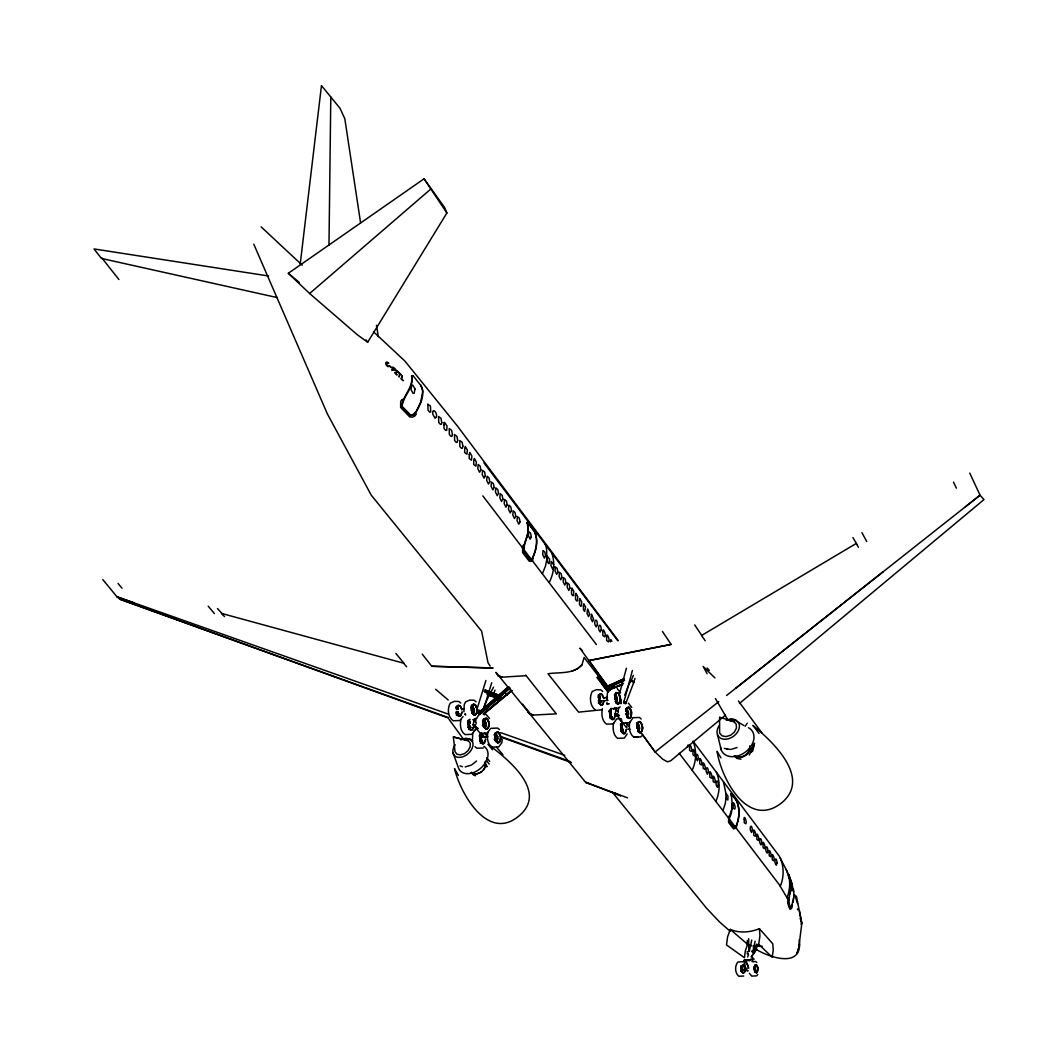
<?xml version="1.0" encoding="UTF-8"?>
<svg xmlns="http://www.w3.org/2000/svg" width="1062" height="1062" viewBox="0 0 1062 1062"><rect width="100%" height="100%" fill="white"/><g stroke="black" fill="none" stroke-linecap="round" stroke-linejoin="round"><path stroke-width="1.5" d="M719.558 717.368L719.638 733.152L722.054 735.847L726.05 736.59L730.576 735.249L734.373 732.13L736.457 728.081L736.245 724.231L733.829 721.563L719.81 717.248M328.981 245.216L330.8 97.014M750.024 960.473L750.051 959.743L744.435 960.46L750.024 960.473L744.263 960.26L745.219 959.955L748.405 966.34M746.851 960.526L746.878 959.796M788.296 902.076L791.031 908.355L793.619 898.001M745.073 960.46L750.051 959.743M484.086 714.699L484.139 713.81M621.058 703.177L621.257 699.579M788.469 899.063L788.256 900.961M478.391 712.257L478.564 709.934L480.462 710.757L480.197 714.235L478.298 713.425M484.763 714.792L484.869 713.478M749.692 747.701C749.626 754.06 741.86 758.772 736.085 756.356M750.701 751.206L750.449 747.794M798.69 948.18L801.837 923.356L796.381 896.049M754.246 966.672L754.219 969.898M755.56 970.495L754.79 965.876L754.684 972.088L755.109 970.084M637.227 728.12L637.426 722.784L636.563 722.744M741.342 971.664L741.449 966.964L741.21 971.026M754.963 969.898L754.498 966.885M598.636 696.221L600.309 693.911L601.411 693.99L603.893 698.597L602.512 694.8A6.067 2.974 85.4 0 0 599.3 694.641L598.636 696.221L598.915 695.225L598.012 695.172M610.066 710.81L610.199 709.708M615.044 695.026L615.177 693.911L617.274 697.654L617.168 701.146L615.801 703.057L616.597 697.867L615.721 695.583L614.301 694.96M300.201 264.199L321.467 85.584L340.052 108.351L344.818 118.745L360.602 222.954M793.938 895.425L793.181 902.474M495.516 734.28L495.649 733.218L497.786 736.736L497.653 740.081L496.219 741.94L496.764 735.754L495.516 734.28L494.149 734.731M791.137 886.465L790.234 893.792M480.595 734.333L480.462 735.382L479.666 734.293M483.86 720.514L483.993 719.439L486.157 722.996L486.011 726.355L484.564 728.213L485.122 722.001L483.86 720.514L482.467 720.952M472.032 706.549L472.165 705.473L474.356 709.071L474.21 712.456L472.736 714.301L473.665 709.283L471.209 705.42M625 703.655L624.005 701.916M732.329 803.522C732.979 809.881 728.293 815.43 729.249 821.656L733.975 827.856L736.019 826.966C739.245 818.921 740.493 809.43 736.776 801.332M726.235 795.438L725.319 803.483L722.903 810.651M636.576 723.833L637.957 724.417L638.82 726.66L638.05 731.798L639.603 728.24L638.979 724.802L637.426 722.784M627.005 717.527L628.585 713.969L627.961 710.505L626.381 708.447L625.996 711.527A5.31 2.549 85.6 0 1 627.815 707.438L629.859 708.354L631.253 711.845A5.31 2.549 85.6 0 1 630.47 717.368L628.545 718.058L627.483 717.208L626.129 713.704M637.173 723.793L637.081 728.12M604.026 700.827L603.043 704.371L601.012 705.221L598.437 700.535M610.623 709.23L611.593 708.407A6.014 2.934 85.6 0 0 610.597 709.137L609.654 712.775L610.305 717.102L611.407 714.845M626.686 716.452L627.881 713.717L626.248 709.562L626.952 707.969L629.009 707.252L631.518 711.779L630.722 717.58L628.624 718.324L626.142 713.783M629.793 721.815C628.823 727.058 629.182 733.842 633.921 737.201L640.678 736.922L642.311 735.475M604.079 700.84L602.074 705.208L599.937 704.212L598.464 700.522M614.845 694.853L614.752 699.234M618.15 711.022L618.668 707.438M621.376 730.51L621.562 729.262L620.965 731.452M638.514 728.983L637.85 724.802M609.907 710.677L609.787 715.005L612.296 719.651L614.327 718.881L615.31 715.257L613.345 719.611L611.234 718.655M613.57 723.023C612.562 728.253 613 734.904 617.606 738.342L624.337 738.077L627.164 733.948M602.366 708.712C601.318 713.996 601.809 720.7 606.455 724.165L613.239 723.899L616.106 719.784M607.371 692.862L607.092 700.402M621.164 730.231L621.323 729.156M622.518 729.076L622 730.961L620.912 731.36M627.483 714.699L626.806 710.491M688.136 744.887L687.207 747.25M598.995 701.889L599.18 700.628L599.353 702.553L598.995 701.889L598.57 702.845M616.292 700.216L615.615 695.968M630.576 682.083L633.39 675.339M598.769 701.597L598.941 700.522M600.149 700.429L599.618 702.327L598.49 702.699M485.573 739.63L483.529 743.918L481.272 743.028L479.652 737.333L480.728 733.842A5.775 3.08 86 0 1 481.763 733.059C478.577 735.594 479.148 741.568 482.413 743.812L484.537 743.042L485.626 739.643M502.313 739.431L501.755 742.869L498.728 746.891L492.157 747.157C487.299 744.157 486.754 737.4 487.923 732.315M485.281 765.144C484.869 771.131 476.533 776.68 471.501 772.313M468.276 721.629L468.581 727.789L467.944 723.62L468.979 720.089A5.814 3.133 85.8 0 1 470.028 719.319L468.223 721.576M480.329 741.568L480.98 739.431M471.475 706.416L471.316 710.651M472.763 733.43L472.404 740.626M475.603 721.961L476.174 718.496M496.764 739.205L496.1 735.169M456.965 714.965L457.855 712.164M468.607 727.908L469.271 725.758M629.965 682.72L630.191 681.339L632.116 681.18L633.762 682.415L625.677 703.748L625.85 702.394L624.19 701.159M456.726 714.049L457.403 711.912M460.961 719.678C459.727 724.802 460.377 731.492 465.169 734.599L471.754 734.333L474.86 730.324M480.542 740.373L480.728 739.338M481.843 739.258L481.272 741.09L479.573 741.05M485.122 725.479L484.445 721.403M741.488 965.663L741.82 966.765L742.059 966.062M468.833 726.713L469.019 725.665M470.134 725.585L469.563 727.417L467.838 727.364M473.307 711.553L472.617 707.451M456.952 712.854L457.138 711.806M458.266 711.713L457.682 713.558L455.93 713.491M620.965 703.787L621.124 702.818M553.793 566.67L552.612 569.006L550.952 565.555L551.244 561.453L553.66 564.679M547.129 557.829L545.496 566.073L542.417 573.666M479.002 714.912L479.201 713.969M480.9 738.13L480.17 735.116L481.298 737.931M469.192 722.678L468.833 723.249L468.448 721.417L469.603 724.271M753.356 947.662C767.215 957.127 803.682 970.044 799.208 939.724M797.496 909.736L797.695 908.82M755.095 941.237L752.653 952.388L751.617 951.114L754.644 952.202L751.577 956.543L754.086 959.185L750.781 959.132M751.75 940.016L749.294 951.167L746.998 951.857M751.63 752.108L753.489 744.077M753.821 744.183L752.666 751.299M753.144 749.228L754.538 743.188M791.071 884.035L791.854 890.633L788.907 874.915M527.11 522.995L527.854 522.69L533.828 530.642M626.978 726.647L626.646 727.882L616.677 715.071L617.009 713.823M623.567 703.137L632.381 670.534M621.469 721.217L621.801 719.983M619.65 693.101L626.407 668.263M619.358 715.761L616.292 715.987L614.898 715.031L616.451 707.863M602.353 709.735L578.578 712.137L548.005 673.746C559.355 671.994 573.586 674.489 582.016 664.759L584.087 657.497L601.079 679.507M799.527 944.583L796.951 953.663L798.412 949.322M533.363 715.071L529.195 713.584L527.748 711.354L529.168 713.584L533.363 715.071L556.302 713.85L525.663 675.047M792.225 904.97C784.632 917.342 792.942 879.177 790.367 879.615M787.022 897.748C790.46 888.708 791.004 877.982 786.026 869.393M483.475 709.469L491.733 682.693M477.608 707.265L485.905 680.503M476.32 726.979L474.568 726.7L472.948 724.802L474.794 718.841M475.272 724.616L474.9 725.811L476.997 728.28M780.238 886.305C784.101 877.252 784.114 866.818 780.132 857.831M753.396 961.628L751.418 959.451M634.996 678.379L633.496 682.959L633.642 681.831L632.302 680.861L630.735 680.994M715.841 801.385C719.943 792.225 720.275 781.712 716.465 772.393M692.172 770.308C696.367 761.122 696.831 750.542 693.035 741.143L779.309 856.198L786.769 870.76L789.066 878.221M730.258 929.396L747.608 944.33L745.338 950.742L744.422 957.712L726.488 944.928L727.589 936.87L730.258 929.396C739.55 933.392 750.223 932.396 759.436 928.692L772.791 943.813L773.216 950.198L772.193 957.22L758.706 944.251L759.914 936.126L759.436 928.692M637.957 724.417L638.302 723.501M493.365 694.601L495.025 690.154M626.912 710.106L627.257 709.19M431.159 188.744L309.639 293.51L288.333 273.279L424.057 178.801L444.566 207.462L446.876 212.984L367.678 342.256L357.204 334.663L309.639 293.51M615.721 695.583L616.066 694.654M624.708 695.172L630.191 681.339M549.2 582.573C553.913 573.334 555.307 562.448 551.643 552.585M496.206 734.798L496.565 733.908M484.551 721.045L484.922 720.142M472.736 707.08L473.108 706.19M637.373 723.859L638.979 721.536L641.09 722.439L642.669 728.306L640.784 732.661L639.669 732.607L637.784 730.165M626.248 711.208L625.797 709.297M757.843 944.437L753.728 953.357M632.487 718.549L629.647 722.691L624.748 723.049M753.423 951.419L756.569 944.184M626.089 709.429L626.766 707.889L628.903 707.146C632.023 709.682 632.7 715.708 629.633 718.483L627.443 717.514L625.996 713.783M484.073 706.469L489.409 694.535M610.066 718.191L610.265 716.306M745.219 959.955L748.79 968.119L744.754 968.186L744.263 960.26M101.753 257.814L118.904 279.518M490.166 729.182L487.073 733.205L482.506 733.537M478.404 715.31L477.103 717.925L472.988 719.757M468.846 728.811L469.059 726.979M463.045 716.518L459.886 720.514L453.248 720.779C447.806 717.036 447.049 708.54 450.315 703.124L454.417 701.345L458.811 701.491L460.815 703.044M621.137 726.687L621.429 726.089L621.469 727.921L620.593 725.691M744.754 968.186L744.396 959.968M610.358 713.704L609.628 710.544M493.511 687.207L490.644 692.703L493.432 693.513M598.756 698.013L599.061 697.415L599.087 699.274L598.198 696.991M747.582 956.981L748.511 954.711L747.236 953.782M749.268 754.976L751.285 751.166L751.007 747.515M745.126 726.275L747.276 723.169M483.369 770.401L485.453 766.817L484.75 761.985M752.825 952.229L758.6 944.463M751.126 956.809L756.874 949.07M453.368 736.922L468.395 740.732L470.28 743.267L470.147 746.905L467.984 750.728L464.373 753.662L460.324 754.896L456.872 754.179L455.001 751.63L453.368 737.001L468.395 740.732M757.697 974.558L756.609 975.859L751.697 976.097L749.4 973.323M500.255 695.703L499.366 696.924C499.698 701.451 504.238 696.406 499.366 696.924L500.401 699.022M740.785 971.146L741.94 965.637L744.064 965.305A4.407 1.938 88.4 0 1 745.033 967.867L744.037 965.358L742.577 964.96L741.435 970.097L743.161 973.177L744.528 972.314L745.139 969.513L744.502 972.248L743.161 973.097L741.86 971.518L741.143 967.655M740.639 967.23C742.643 965.464 743.134 972.102 740.918 970.907M754.684 965.438L756.794 965.106L757.843 967.681L756.728 972.805L754.604 971.385L756.728 972.805L757.697 970.867L757.764 967.694L756.157 964.681L754.817 965.504L754.299 969.818M725.996 793.487L727.935 796.049L727.895 800.005L726.302 799.022L725.97 797.443M476.559 761.003L472.205 764.521M483.622 714.301L511.911 690.658M582.016 664.759L577.555 668.755L572.073 671.091M483.197 713.85L511.486 690.181M483.502 714.195L511.791 690.526M479.493 711.938L508.525 686.649M479.52 714.421L509.76 688.043M479.599 712.071L508.685 686.835M479.931 712.443L509.003 687.207M479.294 714.208L509.601 687.884M479.599 714.553L509.906 688.229M622.717 722.704C619.571 725.412 620.341 731.386 623.421 733.869L625.425 733.072L626.381 729.475L624.456 733.829L622.385 732.899L620.951 729.275L621.774 723.541A5.974 2.881 85.8 0 1 622.704 722.638L623.792 722.771M620.155 706.814L618.456 708.248L613.544 708.633M725.452 715.151L670.693 760.804L667.48 761.812L662.887 759.33L655.068 751.989L642.417 734.519M739.457 703.469L983.97 499.591L980.067 495.197L969.752 473.108M497.467 700.907L499.936 698.862M637.837 722.253L639.948 721.496C643.028 724.005 643.678 729.979 640.665 732.753L639.576 732.714L637.638 730.218M883.133 571.781L735.687 688.309M965.345 506.853L980.067 495.197L726.567 695.491M608.938 711.62L610.623 711.726L611.327 713.664M718.762 701.65L655.068 751.989L641.647 733.417M608.035 691.906L601.902 683.981L604.105 682.269L603.667 682.919L609.747 690.738M608.672 691.588L602.605 683.769L602.061 684.18L606.375 685.202L598.092 674.503M615.548 693.327L616.584 692.53L618.814 693.499L620.394 699.553L618.562 703.907L617.407 703.841L615.469 701.318M474.05 730.842L475.842 729.488M494.295 735.103L495.503 734.718M479.267 736.192L480.449 735.82L481.458 737.068M482.613 721.324L483.834 720.952M470.758 707.358L472.006 706.987M472.232 704.929L473.347 704.146L475.71 705.075L477.449 710.903L475.325 715.138L474.01 715.191L471.9 712.721M800.841 924.059L801.837 923.356M481.723 771.941L475.776 774.344L471.09 772.632M630.018 729.156L627.761 729.315M607.225 686.304L623.779 678.791M607.809 687.672L624.376 680.145M472.948 724.802L475.816 724.589M607.464 686.809L624.071 679.322M607.331 686.437L623.925 678.99M607.756 687.446L624.363 679.985M607.915 687.804L624.522 680.344M614.752 714.009L617.832 713.783M471.249 765.131L465.196 766.923M611.646 687.526L614.54 686.384M737.081 747.529L731.479 749.254M609.044 689.304L623.5 683.609M609.203 689.663L622.226 684.539M609.296 689.782L622.332 684.685M547.142 556.023L549.585 559.249L549.293 563.351L548.51 563.577C544.886 557.882 548.536 549.89 544.939 543.651M627.788 712.363L628.452 712.151M616.597 697.867L617.274 697.654M497.109 736.962L497.786 736.736M460.696 739.869L465.899 738.223L470.307 739.165L472.776 742.391A11.509 7.846 -41.1 0 1 460.603 757.312A11.509 7.846 -41.1 0 1 455.2 744.727M485.467 723.222L486.157 722.996M726.289 720.248L730.616 718.921L735.754 719.89L738.9 723.288A12.226 8.934 -35.8 0 1 726.501 739.152A12.226 8.934 -35.8 0 1 719.067 725.85M473.665 709.283L474.356 709.071M582.042 650.342L579.865 648.152L588.919 660.657L671.118 644.408L662.422 631.439M671.118 644.408L588.959 660.498L608.128 687.008M490.976 728.346L497.547 728.054L499.485 729.554M632.62 717.739L639.377 717.434L641.209 719.014M616.411 718.961L621.243 718.589M483.462 747.967L476.918 748.232L475.006 746.745M743.758 976.018L738.86 976.257C734.785 973.137 734.625 965.783 737.864 961.999L742.763 961.734M762.317 946.348L753.117 946.162M751.962 961.601L755.613 961.535L756.848 962.451M525.464 675.711L502.273 677.171L498.065 675.711L495.927 672.365L585.613 782.296L620.593 795.823L614.022 792.61M462.196 709.297L464.32 709.124L463.444 708.606M604.61 697.893L606.88 697.707L605.924 697.176M599.061 701.106L608.061 700.389M607.092 703.96L607.822 703.907L606.853 702.792L607.092 703.96L609.296 703.787M616.677 715.071L618.934 714.899M479.905 737.373L485.785 736.948L485.427 738.143L481.205 733.205M480.183 742.988L481.126 742.975L480.807 741.993M468.448 729.315L469.404 729.315L469.085 728.32M422.264 654.152L431.756 666.272L492.848 667.918M431.756 666.272L492.808 668.051M495.211 740.878L495.914 740.904M633.921 737.201L638.249 737.347M484.816 733.616L480.462 733.47L476.811 729.249M483.542 727.151L484.245 727.178M471.701 713.226L472.417 713.252M468.09 722.08L469.749 723.368M620.593 725.479L622.425 727.895M620.447 723.926L621.31 723.965L620.513 725.014M730.351 749.453L724.35 748.378M473.373 704.491L475.577 705.38L477.05 708.779A5.164 2.761 85.6 0 1 476.134 714.142L474.037 714.819L472.895 713.996L471.342 708.553A5.164 2.774 85.6 0 1 473.373 704.491M741.01 759.184L736.988 758.454L734.519 755.918M456.023 706.642L456.979 706.708L456.102 707.717M456.195 708.168L457.881 709.496M598.49 703.217L599.167 703.256M598.172 696.738L600.057 699.234M268.606 276.001L94 248.946L101.461 258.438L277.394 297.625M729.82 720.806L733.829 721.563M747.356 953.225L748.378 953.437M499.366 696.924L501.768 697.535M102.802 579.6L116.993 596.817L120.325 599.393L448.363 718.045M497.189 738.263L497.905 738.475M485.546 724.523L486.277 724.762M473.745 710.611L474.488 710.836M747.608 944.33L751.737 945.698M622.757 729.169L623.447 729.408M638.912 728.001L639.603 728.24M487.405 694.747L496.127 697.668M487.644 694.203L496.392 697.15M487.272 694.601L496.02 697.548M488.308 693.486L497.056 696.446M627.881 713.717L628.585 713.969M600.388 700.535L601.105 700.774M616.69 699.234L617.407 699.486M498.091 675.711L502.273 677.171M447.779 713.929L116.993 596.817L134.184 602.911M500.706 732.661L564.798 755.347M120.325 599.393L448.283 717.54M474.595 727.058L477.887 728.213M501.131 736.616L569.816 761.374M474.86 727.643L477.966 728.771M501.344 737.24L571.475 762.635M460.032 765.875L462.408 766.751M474.064 774.795L475.55 775.34M475.285 775.818L472.471 774.198M627.496 797.841L585.613 782.296L589.755 783.849M485.108 690.141L498.835 695.265M484.113 691.229L497.839 696.353M485.268 692.185L497.467 696.752M484.949 689.942L498.715 695.132M486.303 691.07L498.49 695.65M485.108 691.999L497.348 696.619M413.198 376.213L411.883 376.346C413.928 387.683 403.042 396.378 402.086 406.242L410.476 415.016L412.202 415.269L416.264 411.432L420.671 402.086L422.769 391.347L422.331 388.971L420.592 385.161L413.078 375.736L411.565 375.882C413.808 387.564 402.126 396.338 401.648 406.6L410.224 415.561L414.18 414.963C419.623 406.666 426.234 394.573 420.632 384.882M727.297 749.347L726.74 749.228M472.683 740.772L468.448 738.648L463.337 739.019L449.014 719.293M747.847 944.622L750.595 946.136M743.838 725.505L733.55 719.359L727.749 719.784L715.43 698.544M491.879 692.902L493.525 694.07M734.267 755.679C740.453 760.896 752.201 753.728 749.772 745.803M735.993 756.994L737.373 757.989M479.294 735.475L479.997 735.979M467.572 721.762L468.276 722.293M485.905 714.248L489.529 718.483M476.095 701.796L474.09 700.243L469.656 700.097L465.594 701.876L464.267 704.478L463.895 711.779M612.681 708.487L613.77 709.363M608.818 710.903L610.026 712.443M484.909 762.569L487.113 766.591M484.524 762.994L486.595 766.751M288.333 273.279L299.245 282.492M730.231 931.334L719.505 921.909L706.681 908.382L612.163 791.96M602.685 691.455L600.787 689.835L596.366 689.676L592.224 691.508C589.251 697.203 589.901 705.619 595.132 709.788M435.699 689.318L448.204 699.977M628.346 703.071L631.784 707.478M617.155 688.495L620.633 692.968M485.347 725.744L486.011 726.355M473.533 711.832L474.21 712.456M261.146 226.87L302.205 265.195M373.452 331.702L404.848 361L457.297 425.889L618.15 640.479M714.938 677.928L703.15 666.445L707.133 673.706M738.475 701.013L761.866 732.899M403.029 400.135L402.232 399.312L400.693 401.343L400.626 407.436L409.64 416.862L412.189 417.22L414.751 416.078L416.277 414.061L415.494 413.237M707.106 667.998L709.31 670.361M224.507 616.571L221.573 613.424L403.52 663.166L406.627 666.763M482.838 495.888L596.379 644.528M504.941 692.278L507.132 694.933M504.052 691.256L503.561 690.698L504.782 692.092M217.484 608.513L222.954 614.646M507.012 694.787L506.123 693.765L506.693 694.442M446.876 212.984L424.057 178.801M473.36 719.731L476.373 723.275M484.737 733.085L487.896 736.789M496.591 747.29L502.99 754.79M208.192 606.15L214.338 613.544M118.041 583.45L122.011 588.215M500.016 696.234L501.423 697.933M483.94 462.833L617.818 640.837M522.504 704.159L529.765 713M395.874 653.422L403.812 663.1M458.399 775.472L454.496 768.583C460.39 793.248 487.166 841.117 517.898 816.824C549.532 792.146 507.782 759.091 488.016 744.236L492.529 749.812M486.741 757.724L489.715 761.441M486.21 760.339L489.17 764.056M598.198 674.675L610.345 690.287M614.5 707.518L618.31 712.429M626.248 722.638L629.235 726.488M597.627 675.127L605.659 685.494L604.265 682.468M597.574 677.251L602.605 683.769M596.884 677.503L608.128 692.012M679.229 753.303L779.269 884.686L787.818 899.102M523.911 545.841L523.34 545.085L522.557 546.97L522.623 552.598L529.128 561.108L531.04 561.373L532.686 560.271L532.898 557.656M729.634 816.399L729.196 815.828L728.598 817.594L728.585 822.426L733.563 828.944L736.364 827.789L736.524 825.466M611.938 641.196L610.769 639.629L610.464 641.86M735.926 799.925L730.975 793.752L731.678 796.779M588.919 660.657L607.398 686.171M705.221 640.744L701.531 635.514L856.184 543.492L858.481 547.302M720.939 757.87L717.062 751.352C721.337 778.844 747.967 829.422 781.645 802.872C811.607 778.074 772.804 741.674 752.905 725.412L759.064 733.47M694.681 624.921L701.783 635.448M366.071 339.893L367.678 342.256M490.14 666.073L488.016 662.728L481.617 631.133L371.288 495.224L327.441 414.047L253.765 244.141M494.149 739.179L494.64 739.962M482.467 725.426L482.971 726.222M495.463 740.44L497.507 742.842L498.675 742.869C501.848 740.36 501.41 734.307 498.105 732.076L495.941 732.807L495.038 738.409L497.6 742.736L499.817 741.98L500.627 736.417L498.025 731.983L495.768 732.727L495.038 734.227L494.892 738.409M483.768 726.673L485.838 729.103L487.033 729.156C490.339 726.647 489.781 720.554 486.462 718.284L484.259 719.001L483.329 724.629L485.931 728.997L488.175 728.266L489.011 722.678L486.369 718.191L484.086 718.921L483.329 720.421L483.183 724.629M472.046 712.655L474.103 715.084L475.325 715.138L477.024 712.894L477.223 708.739L474.648 704.305L472.404 704.995L471.462 710.651M483.874 726.448L485.865 728.731L487.936 728.054A5.124 2.735 85.8 0 0 488.825 722.704L487.378 719.346L485.201 718.483A5.124 2.735 85.8 0 0 483.197 722.532L483.329 724.549M456.275 708.766L456.753 709.589M484.896 726.673L485.414 727.563M473.081 712.761L473.612 713.664M479.878 736.351L480.343 737.147M468.156 722.651L468.634 723.461M496.551 740.4L497.069 741.276M852.945 537.598L856.861 544.302M788.907 897.589L787.752 903.39L790.088 909.417L791.761 908.222L792.079 905.979M483.555 720.248L484.285 721.51M471.74 706.296L472.484 707.584M495.211 734.001L495.927 735.262M794.854 895.014L797.496 903.589M627.284 715.934L627.801 716.863M616.093 701.451L616.61 702.394M638.328 730.218L638.833 731.134M615.323 701.371L617.314 703.947L618.442 704.013C621.522 701.252 621.005 695.212 617.818 692.689L615.721 693.406L614.898 699.234M619.372 718.576L620.912 721.377M861.919 532.62L866.751 541.54M754.657 971.199L755.918 972.699L757.179 971.929A3.89 1.686 88.4 0 0 757.644 967.747L756.702 965.345L755.361 964.96A3.89 1.686 88.4 0 0 754.193 968.292L754.325 969.898M740.891 966.792L741.249 967.455M534.876 532.341L527.695 522.225L526.845 522.57C531.478 532.487 523.38 541.939 523.778 551.457L529.819 559.369L532.049 558.824C535.792 550.766 538.394 540.943 534.77 532.394C538.859 540.93 535.978 551.098 532.235 559.262L529.619 559.886L523.433 551.789C522.491 542.735 530.469 534.544 527.442 525.013M615.416 701.146L617.327 703.562L619.292 702.885A5.35 2.589 85.4 0 0 620.089 697.349L618.681 693.818L616.597 692.875A5.35 2.589 85.4 0 0 614.739 697.057L614.885 699.168M609.376 711.832L609.827 712.655M637.731 729.992L639.589 732.342L641.488 731.625A5.27 2.509 85.8 0 0 642.258 726.142L640.877 722.678L638.859 721.802A5.27 2.509 85.8 0 0 637.067 725.97L637.213 728.041M791.708 882.814L790.765 880.73M953.477 482.108L956.397 488.175M453.102 753.144L458.24 767.268A17.178 11.801 -41.2 0 0 480.037 768.769A17.178 11.801 -41.2 0 0 483.94 746.374M800.151 918.391L801.571 922.533L799.367 910.678M788.88 874.902L789.265 876.084M792.239 885.363L793.633 891.974M789.026 875.353L792.053 884.208M457.51 715.469L456.461 714.421L456.541 715.456M610.451 717.673L610.769 718.708M790.393 879.522L789.079 875.513M723.461 781.712L726.355 795.597M485.892 733.351L486.861 736.829M598.556 698.225L598.849 699.327M620.938 726.899L621.23 727.988M626.461 722.983L627.098 725.386M717.514 734.771L721.244 749.945M610.331 711.845L610.73 713.505M465.421 713.956L465.674 715.071L464.744 714.009M791.986 884.088L792.345 885.708M376.452 325.304L378.351 336.588M794.018 895.678L793.447 889.106M494.733 733.178L494.746 734.24M483.051 719.399L483.077 720.461M748.67 938.662L748.75 951.472M747.29 940.401L747.303 944.662M740.904 965.743L740.904 966.526M748.458 727.696A18.253 13.408 -35.8 0 1 744.754 752.56A18.253 13.408 -35.8 0 1 720.554 747.144M386.382 363.549L388.095 366.762L386.462 365.355A2.297 1.341 63.1 0 1 385.891 364.04C385.134 359.089 391.599 365.686 387.245 362.54A1.819 1.062 63.1 0 0 386.674 362.766L386.382 363.549M729.342 818.045L729.528 821.324L734.147 827.391L735.873 826.621C740.599 815.802 740.201 801.916 731.174 793.38C731.798 800.098 733.643 810.678 729.342 818.045M742.922 969.407L742.789 970.668L742.922 969.407M777.065 862.875L776.295 865.225C773.189 861.348 776.269 854.684 777.065 862.875M772.22 856.437L772.313 859.941L773.8 860.817C775.419 858.999 771.397 850.954 772.22 856.437M767.919 850.728L767.136 853.091C763.976 849.188 767.136 842.511 767.919 850.728M769.153 852.388L769.26 855.892L770.746 856.782C772.379 854.963 768.344 846.892 769.153 852.388M761.746 842.551L760.963 844.914C757.777 840.985 760.976 834.294 761.746 842.551M763.007 844.224L763.1 847.741L764.6 848.644C766.246 846.812 762.211 838.728 763.007 844.224M756.794 835.98L756.887 839.511L758.401 840.427C760.073 838.595 756.011 830.471 756.794 835.98M752.4 830.152L751.591 832.502C748.365 828.559 751.644 821.842 752.4 830.152M753.675 831.838L753.754 835.369L755.281 836.298C756.954 834.466 752.892 826.329 753.675 831.838M744.21 819.293L744.289 822.838L745.843 823.78C747.542 821.948 743.44 813.771 744.21 819.293M468.873 720.607L467.997 721.616L467.93 720.567L468.873 720.607M733.099 804.545L733.165 808.102L734.745 809.085C736.47 807.239 732.342 799.009 733.099 804.545M718.35 784.991L717.487 787.354C714.102 783.291 717.66 776.521 718.35 784.991M713.093 778.008L713.16 781.619L714.792 782.628C716.558 780.782 712.39 772.459 713.093 778.008M708.42 771.808L707.531 774.171C704.093 770.069 707.743 763.299 708.42 771.808M709.774 773.601L709.841 777.211L711.474 778.247C713.252 776.388 709.071 768.052 709.774 773.601M703.084 764.733L703.15 768.357L704.796 769.392C706.588 767.547 702.394 759.171 703.084 764.733M698.345 758.441L697.442 760.804C693.951 756.675 697.681 749.878 698.345 758.441M699.712 760.259L699.778 763.883L701.438 764.945C703.243 763.087 699.035 754.697 699.712 760.259M692.942 751.272L692.995 754.909L694.667 755.971C696.486 754.126 692.265 745.697 692.942 751.272M689.517 746.732L689.583 750.383L691.256 751.458C693.088 749.599 688.853 741.157 689.517 746.732M473.904 725.957L472.869 729.475L470.692 730.244L469.523 729.342L471.807 730.205L473.957 725.97M462.063 712.098L461.014 715.629L458.797 716.372L456.089 711.859L457.656 715.403L459.939 716.346L462.116 712.111M606.654 636.815L606.667 640.598L608.566 641.886C610.61 639.988 606.163 631.173 606.654 636.815M601.278 629.673L600.189 632.009C596.22 627.536 600.8 620.646 601.278 629.673M602.831 631.731L602.844 635.527L604.743 636.828C606.8 634.93 602.353 626.102 602.831 631.731M597.428 624.562L596.326 626.912C592.344 622.412 596.95 615.522 597.428 624.562M593.552 619.425L592.45 621.774L590.87 618.456L591.587 614.141L593.552 619.425M589.662 614.274L588.56 616.61L586.967 613.278L587.684 608.977L589.662 614.274M583.436 605.99L583.423 609.814L584.644 611.433L585.613 607.092L583.781 603.774L583.436 605.99M579.494 600.773L579.48 604.597L580.702 606.216L581.445 605.964L581.697 601.888L579.839 598.556L579.494 600.773M575.538 595.516L575.524 599.353L576.759 600.973L577.502 600.734L577.755 596.645L575.896 593.313L575.538 595.516M569.936 588.082L568.781 590.432L567.161 587.034L567.427 582.945L569.166 584.379L569.936 588.082M571.555 590.233L571.542 594.083L572.776 595.716L573.533 595.463L573.785 591.388L571.927 588.029L571.555 590.233M565.927 582.772L564.772 585.109L563.139 581.697L563.418 577.609L565.17 579.055L565.927 582.772M561.904 577.436L560.736 579.772L559.103 576.347L559.382 572.259L561.134 573.706L561.904 577.436M557.855 572.06L556.687 574.396L555.041 570.958L555.32 566.869L557.099 568.343L557.855 572.06M545.589 555.798L544.394 558.121L542.722 554.656L543.027 550.554L544.833 552.054L545.589 555.798M531.305 536.854L530.084 539.177L528.385 535.646L528.717 531.544L530.562 533.097L531.305 536.854M520.035 521.893L518.787 524.216L517.061 520.659L517.42 516.544L519.291 518.123L520.035 521.893M515.774 516.238L514.512 518.561L512.787 514.99L513.145 510.875L515.03 512.468L515.774 516.238M456.58 707.518L456.965 709.376L456.58 707.518M511.499 510.556L510.225 512.88L508.486 509.295L508.857 505.167L510.756 506.773L511.499 510.556M507.185 504.848L505.91 507.171L504.171 503.561L504.543 499.445L506.455 501.065L507.185 504.848M502.87 499.113L501.569 501.423L499.83 497.812L500.202 493.684L502.127 495.317L502.87 499.113M498.516 493.339L497.215 495.649L495.463 492.025L495.848 487.896L497.773 489.542L498.516 493.339M494.149 487.538L492.834 489.847L491.069 486.21L491.467 482.082L493.405 483.741L494.149 487.538M489.755 481.71L488.427 484.02L486.661 480.356L487.06 476.227L489.011 477.9L489.755 481.71M485.334 475.856L484.007 478.152L482.214 474.488L482.626 470.347L484.604 472.032L485.334 475.856M480.887 469.962L479.546 472.258L477.767 468.568L478.179 464.439L480.157 466.138L480.887 469.962M473.758 460.51L473.679 464.492L475.949 466.165L476.36 462.036L474.302 458.372L473.758 460.51M427.867 404.277L428.066 410.277L429.725 412.189L430.734 412.029L430.442 406.042L427.867 404.277M469.258 454.536L469.178 458.532L471.448 460.218L471.873 456.076L469.816 452.399L469.258 454.536M464.731 448.522L464.652 452.531L466.935 454.231L467.373 450.089L465.289 446.398L464.731 448.522M462.886 446.08L462.395 448.217L461.479 448.376L459.859 446.531L459.78 440.531L462.129 442.243L462.886 446.08M414.976 388.984L414.207 393.179L412.999 393.338L410.967 389.475L411.844 385.267L412.839 385.148L414.976 388.984M457.695 440.265L457.231 442.257L456.248 442.416L454.629 440.571L454.509 434.57L456.872 436.296L457.695 440.265M452.425 434.438L451.987 436.27L451.005 436.429L449.359 434.57L449.226 428.57L451.602 430.309L452.425 434.438M443.956 425.092L444.075 428.544L445.721 430.415L446.717 430.256L447.062 426.127L444.633 422.424L443.903 422.543L443.956 425.092M441.779 422.703L441.42 424.216L440.411 424.375L438.765 422.49L438.553 416.49L440.956 418.255L441.779 422.703M436.416 416.782L435.088 418.295L432.911 414.512C431.597 406.56 437.756 412.72 436.416 416.782M402.392 375.775L401.582 378.762L403.175 380.714L400.998 378.709L402.392 375.775M398.396 372.098L399.498 373.598L399.179 377.05L399.989 374.05L401.303 374.767L398.396 372.098M394.427 370.412L392.807 369.417L391.931 370.412L392.847 367.014L395.104 369.085L393.232 367.85L392.913 369.018L394.427 370.412M394.905 372.643L396.989 375.032L396.232 373.864L396.949 371.262C400.095 373.638 393.524 367.625 396.458 370.811L395.754 373.426L394.905 372.643M391.294 367.545L389.276 365.7L391.294 367.545M622.186 724.682L622.332 726.594L622.186 724.682M611.075 710.425L611.221 712.35L611.075 710.425M599.818 695.968L599.95 697.907L599.818 695.968M481.524 735.01L481.67 736.855L481.524 735.01M469.802 721.31L469.962 723.169L469.802 721.31M623.195 731.028L622.677 732.289L622.571 730.43L623.195 731.028M457.934 707.411L458.094 709.283L457.934 707.411M612.097 716.823L611.566 718.085L611.473 716.213L612.097 716.823M600.84 702.407L600.295 703.681L600.203 701.796L600.84 702.407M482.533 741.143L481.962 742.365L481.896 740.559L482.533 741.143M470.838 727.483L470.254 728.705L470.187 726.899L470.838 727.483M458.97 713.624L458.372 714.859L458.319 713.04L458.97 713.624M457.072 706.15L456.341 707.69L458.147 705.447L460.496 706.376L461.983 709.934L460.51 706.283A5.854 3.173 85.6 0 0 457.072 706.15M742.537 966.951L742.431 968.332L742.537 966.951M742.126 971.026L741.926 972.248L742.126 971.026M499.565 741.767L497.534 742.471L496.419 741.674L494.905 736.324A5.098 2.695 86 0 1 496.87 732.276L499.007 733.112L500.441 736.457A5.098 2.695 86 0 1 499.578 741.767M746.347 969.725L745.683 970.402L748.139 970.841L746.347 969.725"/></g></svg>
